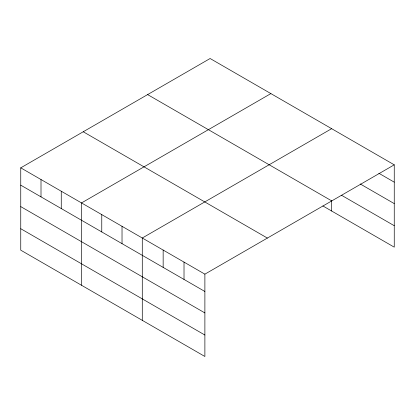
<?xml version="1.0" encoding="UTF-8"?>
<svg xmlns="http://www.w3.org/2000/svg" width="415" height="415" viewBox="0 0 415 415"><rect width="100%" height="100%" fill="white"/><g stroke="black" fill="none" stroke-linecap="round" stroke-linejoin="round"><path stroke-width="0.62" d="M394.25 164.828L210.115 58.515L20.75 167.842L20.75 250.172L204.886 356.485L204.886 274.154L394.25 164.828L394.25 247.158L322.886 205.954M270.876 93.598L81.516 202.925L81.516 285.255M331.642 128.681L142.283 238.008L142.283 320.339M378.874 173.273L394.25 182.154M360.199 183.944L394.25 203.604M341.529 195.268L394.25 225.703M147.621 94.594L331.761 200.907M83.239 131.768L267.379 238.075M20.75 167.842L204.886 274.154M20.75 185.168L204.886 291.48M20.75 206.618L204.886 312.931M20.75 228.722L204.886 335.035M331.642 200.917L331.642 211.012M184.016 262.104L184.016 279.43M163.152 250.058L163.152 267.385M122.026 226.315L122.026 243.641M101.768 214.622L101.768 231.944M61.259 191.232L61.259 208.558M41.007 179.539L41.007 196.866"/></g></svg>
